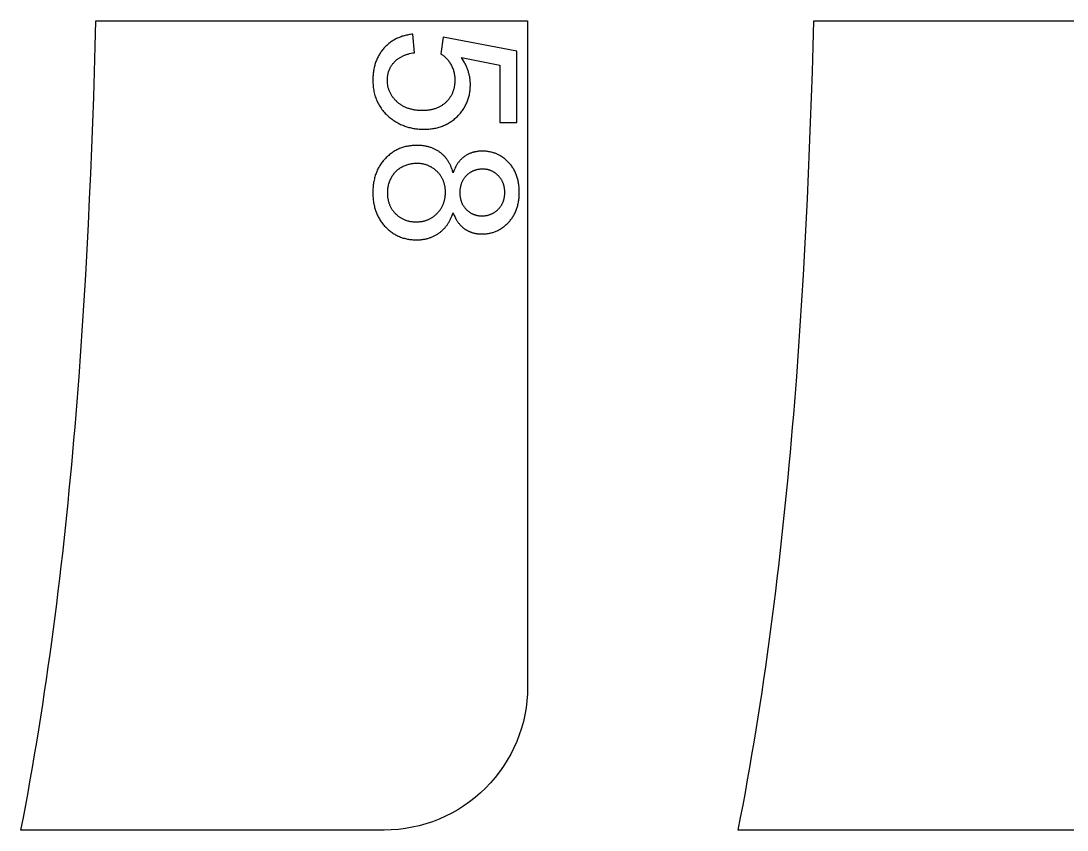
# Model space of a CAD drawing. Extents: x -8894 to -3022, y 6798 to 8329.
# Drawn here: x -4402.7 to -4038.1, y 6798.1 to 7080.1 of the extents above; entities that cross this region are included whole.
import ezdxf

# ---------------------------------------------------------------- set-up
doc = ezdxf.new("R2010")
doc.units = 0
doc.layers.add('LAYER_03', color=7, linetype='CONTINUOUS')
doc.layers.add('STEVILKE', color=7, linetype='CONTINUOUS')

msp = doc.modelspace()

# ---------------------------------------------------------------- linework, layer by layer
at = {"layer": 'LAYER_03'}
msp.add_lwpolyline([(-4276.12, 6798.07), (-4402.72, 6798.07), (-4401.87, 6802.43), (-4401.05, 6806.8), (-4400.25, 6811.17), (-4399.46, 6815.54), (-4398.69, 6819.92), (-4397.94, 6824.29), (-4397.21, 6828.67), (-4396.49, 6833.04), (-4395.79, 6837.42), (-4395.11, 6841.8), (-4394.45, 6846.19), (-4393.8, 6850.57), (-4393.17, 6854.96), (-4392.55, 6859.34), (-4391.95, 6863.73), (-4391.36, 6868.12), (-4390.79, 6872.51), (-4390.24, 6876.9), (-4389.69, 6881.3), (-4389.17, 6885.69), (-4388.65, 6890.09), (-4388.16, 6894.49), (-4387.67, 6898.89), (-4387.2, 6903.29), (-4386.74, 6907.69), (-4386.29, 6912.09), (-4385.86, 6916.5), (-4385.44, 6920.9), (-4385.03, 6925.31), (-4384.63, 6929.71), (-4384.24, 6934.12), (-4383.86, 6938.53), (-4383.5, 6942.94), (-4383.15, 6947.35), (-4382.8, 6951.77), (-4382.47, 6956.18), (-4381.83, 6965.01), (-4381.23, 6973.84), (-4380.67, 6982.68), (-4380.15, 6991.52), (-4379.66, 7000.36), (-4379.2, 7009.21), (-4378.78, 7018.06), (-4378.38, 7026.91), (-4378.02, 7035.76), (-4377.68, 7044.62), (-4377.36, 7053.48), (-4377.07, 7062.34), (-4376.81, 7071.2), (-4376.56, 7080.07), (-4226.12, 7080.07), (-4226.12, 6848.07, -0.414214)], format="xyb", close=True, dxfattribs=at)
msp.add_lwpolyline([(-4025.93, 6798.07), (-4152.74, 6798.07), (-4151.89, 6802.43), (-4151.06, 6806.8), (-4150.26, 6811.17), (-4149.47, 6815.54), (-4148.69, 6819.91), (-4147.94, 6824.29), (-4147.2, 6828.66), (-4146.48, 6833.04), (-4145.78, 6837.42), (-4145.1, 6841.8), (-4144.43, 6846.18), (-4143.78, 6850.57), (-4143.14, 6854.95), (-4142.52, 6859.34), (-4141.92, 6863.73), (-4141.33, 6868.12), (-4140.75, 6872.51), (-4140.19, 6876.9), (-4139.65, 6881.29), (-4139.12, 6885.69), (-4138.6, 6890.09), (-4138.1, 6894.48), (-4137.61, 6898.88), (-4137.14, 6903.28), (-4136.68, 6907.69), (-4136.23, 6912.09), (-4135.79, 6916.49), (-4135.36, 6920.9), (-4134.95, 6925.3), (-4134.55, 6929.71), (-4134.16, 6934.12), (-4133.78, 6938.53), (-4133.41, 6942.94), (-4133.06, 6947.35), (-4132.71, 6951.76), (-4132.37, 6956.18), (-4131.73, 6965), (-4131.13, 6973.84), (-4130.56, 6982.67), (-4130.03, 6991.51), (-4129.53, 7000.36), (-4129.07, 7009.2), (-4128.64, 7018.05), (-4128.24, 7026.9), (-4127.87, 7035.76), (-4127.52, 7044.62), (-4127.2, 7053.48), (-4126.9, 7062.34), (-4126.63, 7071.2), (-4126.38, 7080.07), (-3975.93, 7080.07)], dxfattribs=at)
at = {"layer": 'STEVILKE'}
for p, q in [((-4269.56, 7029.29), (-4269.87, 7029.14)), ((-4269.25, 7029.43), (-4269.56, 7029.29)), ((-4268.94, 7029.56), (-4269.25, 7029.43)), ((-4268.63, 7029.69), (-4268.94, 7029.56)), ((-4268.32, 7029.8), (-4268.63, 7029.69)), ((-4268.01, 7029.9), (-4268.32, 7029.8)), ((-4267.69, 7029.99), (-4268.01, 7029.9)), ((-4267.37, 7030.07), (-4267.69, 7029.99)), ((-4267.05, 7030.15), (-4267.37, 7030.07)), ((-4266.74, 7030.21), (-4267.05, 7030.15)), ((-4266.41, 7030.26), (-4266.74, 7030.21)), ((-4266.09, 7030.31), (-4266.41, 7030.26)), ((-4265.77, 7030.34), (-4266.09, 7030.31)), ((-4265.44, 7030.37), (-4265.77, 7030.34)), ((-4265.12, 7030.38), (-4265.44, 7030.37)), ((-4264.79, 7030.39), (-4265.12, 7030.38)), ((-4264.52, 7030.38), (-4264.79, 7030.39)), ((-4264.26, 7030.37), (-4264.52, 7030.38)), ((-4264, 7030.36), (-4264.26, 7030.37)), ((-4263.74, 7030.34), (-4264, 7030.36)), ((-4263.48, 7030.32), (-4263.74, 7030.34)), ((-4263.23, 7030.29), (-4263.48, 7030.32)), ((-4262.98, 7030.25), (-4263.23, 7030.29)), ((-4262.73, 7030.21), (-4262.98, 7030.25)), ((-4262.49, 7030.16), (-4262.73, 7030.21)), ((-4262.25, 7030.11), (-4262.49, 7030.16)), ((-4262.01, 7030.05), (-4262.25, 7030.11)), ((-4261.77, 7029.99), (-4262.01, 7030.05)), ((-4261.54, 7029.92), (-4261.77, 7029.99)), ((-4261.31, 7029.84), (-4261.54, 7029.92)), ((-4261.08, 7029.76), (-4261.31, 7029.84)), ((-4260.85, 7029.67), (-4261.08, 7029.76)), ((-4260.63, 7029.58), (-4260.85, 7029.67)), ((-4260.41, 7029.48), (-4260.63, 7029.58)), ((-4260.2, 7029.38), (-4260.41, 7029.48)), ((-4259.98, 7029.27), (-4260.2, 7029.38)), ((-4259.77, 7029.16), (-4259.98, 7029.27)), ((-4273.58, 7025.6), (-4273.67, 7025.44)), ((-4273.5, 7025.75), (-4273.58, 7025.6)), ((-4273.41, 7025.89), (-4273.5, 7025.75)), ((-4273.32, 7026.04), (-4273.41, 7025.89)), ((-4273.22, 7026.18), (-4273.32, 7026.04)), ((-4273.13, 7026.32), (-4273.22, 7026.18)), ((-4273.03, 7026.46), (-4273.13, 7026.32)), ((-4272.93, 7026.59), (-4273.03, 7026.46)), ((-4272.82, 7026.73), (-4272.93, 7026.59)), ((-4272.72, 7026.86), (-4272.82, 7026.73)), ((-4272.61, 7026.99), (-4272.72, 7026.86)), ((-4272.5, 7027.11), (-4272.61, 7026.99)), ((-4272.39, 7027.24), (-4272.5, 7027.11)), ((-4272.28, 7027.36), (-4272.39, 7027.24)), ((-4272.16, 7027.48), (-4272.28, 7027.36)), ((-4272.05, 7027.59), (-4272.16, 7027.48)), ((-4271.93, 7027.71), (-4272.05, 7027.59)), ((-4271.8, 7027.82), (-4271.93, 7027.71)), ((-4271.68, 7027.93), (-4271.8, 7027.82)), ((-4271.55, 7028.04), (-4271.68, 7027.93)), ((-4271.43, 7028.14), (-4271.55, 7028.04)), ((-4271.3, 7028.25), (-4271.43, 7028.14)), ((-4271.16, 7028.35), (-4271.3, 7028.25)), ((-4271.03, 7028.44), (-4271.16, 7028.35)), ((-4270.89, 7028.54), (-4271.03, 7028.44)), ((-4270.75, 7028.63), (-4270.89, 7028.54)), ((-4270.61, 7028.72), (-4270.75, 7028.63)), ((-4270.47, 7028.81), (-4270.61, 7028.72)), ((-4270.32, 7028.9), (-4270.47, 7028.81)), ((-4270.17, 7028.98), (-4270.32, 7028.9)), ((-4270.02, 7029.06), (-4270.17, 7028.98)), ((-4269.87, 7029.14), (-4270.02, 7029.06)), ((-4259.56, 7029.04), (-4259.77, 7029.16)), ((-4259.36, 7028.92), (-4259.56, 7029.04)), ((-4259.15, 7028.78), (-4259.36, 7028.92)), ((-4258.95, 7028.65), (-4259.15, 7028.78)), ((-4258.76, 7028.51), (-4258.95, 7028.65)), ((-4258.56, 7028.36), (-4258.76, 7028.51)), ((-4258.37, 7028.21), (-4258.56, 7028.36)), ((-4258.18, 7028.05), (-4258.37, 7028.21)), ((-4258, 7027.88), (-4258.18, 7028.05)), ((-4257.81, 7027.71), (-4258, 7027.88)), ((-4257.63, 7027.54), (-4257.81, 7027.71)), ((-4257.46, 7027.36), (-4257.63, 7027.54)), ((-4257.29, 7027.18), (-4257.46, 7027.36)), ((-4257.12, 7026.99), (-4257.29, 7027.18)), ((-4256.96, 7026.8), (-4257.12, 7026.99)), ((-4256.81, 7026.61), (-4256.96, 7026.8)), ((-4256.66, 7026.42), (-4256.81, 7026.61)), ((-4256.52, 7026.22), (-4256.66, 7026.42)), ((-4256.38, 7026.02), (-4256.52, 7026.22)), ((-4256.25, 7025.82), (-4256.38, 7026.02)), ((-4256.12, 7025.62), (-4256.25, 7025.82)), ((-4256, 7025.41), (-4256.12, 7025.62)), ((-4247.91, 7025.68), (-4248.04, 7025.53)), ((-4247.78, 7025.83), (-4247.91, 7025.68)), ((-4247.65, 7025.98), (-4247.78, 7025.83)), ((-4247.51, 7026.13), (-4247.65, 7025.98)), ((-4247.37, 7026.27), (-4247.51, 7026.13)), ((-4247.22, 7026.4), (-4247.37, 7026.27)), ((-4247.08, 7026.53), (-4247.22, 7026.4)), ((-4246.93, 7026.66), (-4247.08, 7026.53)), ((-4246.78, 7026.78), (-4246.93, 7026.66)), ((-4246.62, 7026.9), (-4246.78, 7026.78)), ((-4246.46, 7027.01), (-4246.62, 7026.9)), ((-4246.31, 7027.12), (-4246.46, 7027.01)), ((-4246.14, 7027.23), (-4246.31, 7027.12)), ((-4245.98, 7027.33), (-4246.14, 7027.23)), ((-4245.81, 7027.43), (-4245.98, 7027.33)), ((-4245.64, 7027.52), (-4245.81, 7027.43)), ((-4245.47, 7027.6), (-4245.64, 7027.52)), ((-4245.29, 7027.69), (-4245.47, 7027.6)), ((-4245.12, 7027.76), (-4245.29, 7027.69)), ((-4244.94, 7027.84), (-4245.12, 7027.76)), ((-4244.76, 7027.91), (-4244.94, 7027.84)), ((-4244.57, 7027.97), (-4244.76, 7027.91)), ((-4244.38, 7028.03), (-4244.57, 7027.97)), ((-4244.19, 7028.09), (-4244.38, 7028.03)), ((-4244, 7028.14), (-4244.19, 7028.09)), ((-4243.81, 7028.19), (-4244, 7028.14)), ((-4243.61, 7028.23), (-4243.81, 7028.19)), ((-4243.41, 7028.27), (-4243.61, 7028.23)), ((-4243.21, 7028.3), (-4243.41, 7028.27)), ((-4243, 7028.33), (-4243.21, 7028.3)), ((-4242.79, 7028.35), (-4243, 7028.33)), ((-4242.58, 7028.37), (-4242.79, 7028.35)), ((-4242.37, 7028.39), (-4242.58, 7028.37)), ((-4242.15, 7028.4), (-4242.37, 7028.39)), ((-4241.94, 7028.41), (-4242.15, 7028.4)), ((-4241.72, 7028.41), (-4241.94, 7028.41)), ((-4241.52, 7028.41), (-4241.72, 7028.41)), ((-4241.33, 7028.4), (-4241.52, 7028.41)), ((-4241.14, 7028.39), (-4241.33, 7028.4)), ((-4240.95, 7028.37), (-4241.14, 7028.39)), ((-4240.76, 7028.35), (-4240.95, 7028.37)), ((-4240.57, 7028.33), (-4240.76, 7028.35)), ((-4240.39, 7028.3), (-4240.57, 7028.33)), ((-4240.2, 7028.26), (-4240.39, 7028.3)), ((-4240.02, 7028.23), (-4240.2, 7028.26)), ((-4239.84, 7028.18), (-4240.02, 7028.23)), ((-4239.67, 7028.13), (-4239.84, 7028.18)), ((-4239.49, 7028.08), (-4239.67, 7028.13)), ((-4239.32, 7028.03), (-4239.49, 7028.08)), ((-4239.14, 7027.97), (-4239.32, 7028.03)), ((-4238.97, 7027.9), (-4239.14, 7027.97)), ((-4238.8, 7027.83), (-4238.97, 7027.9)), ((-4238.64, 7027.75), (-4238.8, 7027.83)), ((-4238.47, 7027.68), (-4238.64, 7027.75)), ((-4238.31, 7027.59), (-4238.47, 7027.68)), ((-4238.14, 7027.5), (-4238.31, 7027.59)), ((-4237.98, 7027.41), (-4238.14, 7027.5)), ((-4237.82, 7027.31), (-4237.98, 7027.41)), ((-4237.67, 7027.21), (-4237.82, 7027.31)), ((-4237.51, 7027.1), (-4237.67, 7027.21)), ((-4237.36, 7026.99), (-4237.51, 7027.1)), ((-4237.21, 7026.88), (-4237.36, 7026.99)), ((-4237.06, 7026.76), (-4237.21, 7026.88)), ((-4236.91, 7026.63), (-4237.06, 7026.76)), ((-4236.76, 7026.51), (-4236.91, 7026.63)), ((-4236.62, 7026.37), (-4236.76, 7026.51)), ((-4236.47, 7026.23), (-4236.62, 7026.37)), ((-4236.33, 7026.09), (-4236.47, 7026.23)), ((-4236.19, 7025.94), (-4236.33, 7026.09)), ((-4236.06, 7025.8), (-4236.19, 7025.94)), ((-4235.93, 7025.65), (-4236.06, 7025.8)), ((-4235.8, 7025.49), (-4235.93, 7025.65)), ((-4274.83, 7022.23), (-4274.88, 7021.89)), ((-4274.76, 7022.56), (-4274.83, 7022.23)), ((-4274.68, 7022.9), (-4274.76, 7022.56)), ((-4274.59, 7023.22), (-4274.68, 7022.9)), ((-4274.49, 7023.55), (-4274.59, 7023.22)), ((-4274.38, 7023.87), (-4274.49, 7023.55)), ((-4274.26, 7024.19), (-4274.38, 7023.87)), ((-4274.13, 7024.51), (-4274.26, 7024.19)), ((-4273.99, 7024.82), (-4274.13, 7024.51)), ((-4273.83, 7025.14), (-4273.99, 7024.82)), ((-4273.67, 7025.44), (-4273.83, 7025.14)), ((-4255.89, 7025.2), (-4256, 7025.41)), ((-4255.78, 7024.98), (-4255.89, 7025.2)), ((-4255.68, 7024.77), (-4255.78, 7024.98)), ((-4255.58, 7024.55), (-4255.68, 7024.77)), ((-4255.49, 7024.32), (-4255.58, 7024.55)), ((-4255.4, 7024.1), (-4255.49, 7024.32)), ((-4255.32, 7023.87), (-4255.4, 7024.1)), ((-4255.24, 7023.64), (-4255.32, 7023.87)), ((-4255.17, 7023.4), (-4255.24, 7023.64)), ((-4255.11, 7023.17), (-4255.17, 7023.4)), ((-4255.05, 7022.93), (-4255.11, 7023.17)), ((-4255, 7022.68), (-4255.05, 7022.93)), ((-4254.95, 7022.44), (-4255, 7022.68)), ((-4254.91, 7022.19), (-4254.95, 7022.44)), ((-4254.87, 7021.94), (-4254.91, 7022.19)), ((-4254.84, 7021.68), (-4254.87, 7021.94)), ((-4249.62, 7021.93), (-4249.65, 7021.72)), ((-4249.58, 7022.14), (-4249.62, 7021.93)), ((-4249.54, 7022.34), (-4249.58, 7022.14)), ((-4249.49, 7022.54), (-4249.54, 7022.34)), ((-4249.44, 7022.74), (-4249.49, 7022.54)), ((-4249.39, 7022.93), (-4249.44, 7022.74)), ((-4249.33, 7023.12), (-4249.39, 7022.93)), ((-4249.27, 7023.31), (-4249.33, 7023.12)), ((-4249.2, 7023.5), (-4249.27, 7023.31)), ((-4249.13, 7023.68), (-4249.2, 7023.5)), ((-4249.05, 7023.87), (-4249.13, 7023.68)), ((-4248.97, 7024.04), (-4249.05, 7023.87)), ((-4248.88, 7024.22), (-4248.97, 7024.04)), ((-4248.79, 7024.39), (-4248.88, 7024.22)), ((-4248.7, 7024.56), (-4248.79, 7024.39)), ((-4248.6, 7024.73), (-4248.7, 7024.56)), ((-4248.5, 7024.9), (-4248.6, 7024.73)), ((-4248.39, 7025.06), (-4248.5, 7024.9)), ((-4248.28, 7025.22), (-4248.39, 7025.06)), ((-4248.16, 7025.38), (-4248.28, 7025.22)), ((-4248.04, 7025.53), (-4248.16, 7025.38)), ((-4235.68, 7025.34), (-4235.8, 7025.49)), ((-4235.57, 7025.18), (-4235.68, 7025.34)), ((-4235.46, 7025.02), (-4235.57, 7025.18)), ((-4235.35, 7024.86), (-4235.46, 7025.02)), ((-4235.24, 7024.69), (-4235.35, 7024.86)), ((-4235.15, 7024.53), (-4235.24, 7024.69)), ((-4235.05, 7024.36), (-4235.15, 7024.53)), ((-4234.96, 7024.18), (-4235.05, 7024.36)), ((-4234.88, 7024.01), (-4234.96, 7024.18)), ((-4234.79, 7023.83), (-4234.88, 7024.01)), ((-4234.72, 7023.66), (-4234.79, 7023.83)), ((-4234.64, 7023.48), (-4234.72, 7023.66)), ((-4234.58, 7023.29), (-4234.64, 7023.48)), ((-4234.51, 7023.11), (-4234.58, 7023.29)), ((-4234.45, 7022.92), (-4234.51, 7023.11)), ((-4234.4, 7022.73), (-4234.45, 7022.92)), ((-4234.35, 7022.54), (-4234.4, 7022.73)), ((-4234.3, 7022.34), (-4234.35, 7022.54)), ((-4234.26, 7022.14), (-4234.3, 7022.34)), ((-4234.22, 7021.94), (-4234.26, 7022.14)), ((-4234.19, 7021.74), (-4234.22, 7021.94)), ((-4275.01, 7020.51), (-4275.02, 7020.16)), ((-4275.02, 7020.16), (-4275.01, 7019.89)), ((-4275, 7020.86), (-4275.01, 7020.51)), ((-4275.01, 7019.89), (-4275, 7019.62)), ((-4274.97, 7021.21), (-4275, 7020.86)), ((-4275, 7019.62), (-4274.99, 7019.35)), ((-4274.99, 7019.35), (-4274.97, 7019.09)), ((-4274.93, 7021.55), (-4274.97, 7021.21)), ((-4274.97, 7019.09), (-4274.95, 7018.82)), ((-4274.95, 7018.82), (-4274.92, 7018.57)), ((-4274.88, 7021.89), (-4274.93, 7021.55)), ((-4274.92, 7018.57), (-4274.88, 7018.31)), ((-4274.88, 7018.31), (-4274.84, 7018.06)), ((-4254.95, 7018.24), (-4254.91, 7018.5)), ((-4254.91, 7018.5), (-4254.87, 7018.76)), ((-4254.87, 7018.76), (-4254.84, 7019.02)), ((-4254.82, 7021.42), (-4254.84, 7021.68)), ((-4254.84, 7019.02), (-4254.82, 7019.28)), ((-4254.8, 7021.16), (-4254.82, 7021.42)), ((-4254.82, 7019.28), (-4254.8, 7019.55)), ((-4254.78, 7020.9), (-4254.8, 7021.16)), ((-4254.8, 7019.55), (-4254.78, 7019.82)), ((-4254.77, 7020.63), (-4254.78, 7020.9)), ((-4254.78, 7019.82), (-4254.77, 7020.09)), ((-4254.77, 7020.36), (-4254.77, 7020.63)), ((-4254.77, 7020.09), (-4254.77, 7020.36)), ((-4249.75, 7020.65), (-4249.76, 7020.42)), ((-4249.76, 7020.42), (-4249.76, 7020.19)), ((-4249.76, 7020.19), (-4249.76, 7019.97)), ((-4249.76, 7019.97), (-4249.75, 7019.76)), ((-4249.74, 7020.87), (-4249.75, 7020.65)), ((-4249.75, 7019.76), (-4249.74, 7019.54)), ((-4249.73, 7021.08), (-4249.74, 7020.87)), ((-4249.74, 7019.54), (-4249.73, 7019.33)), ((-4249.71, 7021.3), (-4249.73, 7021.08)), ((-4249.73, 7019.33), (-4249.71, 7019.12)), ((-4249.68, 7021.51), (-4249.71, 7021.3)), ((-4249.71, 7019.12), (-4249.68, 7018.91)), ((-4249.65, 7021.72), (-4249.68, 7021.51)), ((-4249.68, 7018.91), (-4249.65, 7018.7)), ((-4249.65, 7018.7), (-4249.62, 7018.5)), ((-4249.62, 7018.5), (-4249.58, 7018.3)), ((-4249.58, 7018.3), (-4249.54, 7018.1)), ((-4234.31, 7018.2), (-4234.26, 7018.4)), ((-4234.26, 7018.4), (-4234.23, 7018.6)), ((-4234.23, 7018.6), (-4234.19, 7018.8)), ((-4234.16, 7021.54), (-4234.19, 7021.74)), ((-4234.19, 7018.8), (-4234.16, 7019)), ((-4234.14, 7021.33), (-4234.16, 7021.54)), ((-4234.16, 7019), (-4234.14, 7019.2)), ((-4234.12, 7021.12), (-4234.14, 7021.33)), ((-4234.14, 7019.2), (-4234.12, 7019.41)), ((-4234.1, 7020.91), (-4234.12, 7021.12)), ((-4234.12, 7019.41), (-4234.1, 7019.62)), ((-4234.09, 7020.7), (-4234.1, 7020.91)), ((-4234.1, 7019.62), (-4234.09, 7019.83)), ((-4234.08, 7020.48), (-4234.09, 7020.7)), ((-4234.09, 7019.83), (-4234.08, 7020.05)), ((-4234.08, 7020.26), (-4234.08, 7020.48)), ((-4234.08, 7020.05), (-4234.08, 7020.26)), ((-4274.84, 7018.06), (-4274.79, 7017.81)), ((-4274.79, 7017.81), (-4274.74, 7017.56)), ((-4274.74, 7017.56), (-4274.68, 7017.32)), ((-4274.68, 7017.32), (-4274.62, 7017.08)), ((-4274.62, 7017.08), (-4274.55, 7016.84)), ((-4274.55, 7016.84), (-4274.47, 7016.61)), ((-4274.47, 7016.61), (-4274.39, 7016.38)), ((-4274.39, 7016.38), (-4274.31, 7016.15)), ((-4274.31, 7016.15), (-4274.22, 7015.92)), ((-4274.22, 7015.92), (-4274.12, 7015.7)), ((-4274.12, 7015.7), (-4274.02, 7015.48)), ((-4274.02, 7015.48), (-4273.91, 7015.26)), ((-4273.91, 7015.26), (-4273.8, 7015.05)), ((-4273.8, 7015.05), (-4273.68, 7014.84)), ((-4273.68, 7014.84), (-4273.55, 7014.63)), ((-4273.55, 7014.63), (-4273.42, 7014.43)), ((-4256.4, 7014.55), (-4256.27, 7014.76)), ((-4256.27, 7014.76), (-4256.14, 7014.97)), ((-4256.14, 7014.97), (-4256.02, 7015.19)), ((-4256.02, 7015.19), (-4255.9, 7015.41)), ((-4255.9, 7015.41), (-4255.79, 7015.63)), ((-4255.79, 7015.63), (-4255.69, 7015.85)), ((-4255.69, 7015.85), (-4255.59, 7016.08)), ((-4255.59, 7016.08), (-4255.49, 7016.3)), ((-4255.49, 7016.3), (-4255.41, 7016.54)), ((-4255.41, 7016.54), (-4255.33, 7016.77)), ((-4255.33, 7016.77), (-4255.25, 7017.01)), ((-4255.25, 7017.01), (-4255.18, 7017.25)), ((-4255.18, 7017.25), (-4255.11, 7017.49)), ((-4255.11, 7017.49), (-4255.05, 7017.74)), ((-4255.05, 7017.74), (-4255, 7017.99)), ((-4255, 7017.99), (-4254.95, 7018.24)), ((-4249.54, 7018.1), (-4249.5, 7017.91)), ((-4249.5, 7017.91), (-4249.45, 7017.72)), ((-4249.45, 7017.72), (-4249.39, 7017.53)), ((-4249.39, 7017.53), (-4249.33, 7017.34)), ((-4249.33, 7017.34), (-4249.27, 7017.15)), ((-4249.27, 7017.15), (-4249.2, 7016.97)), ((-4249.2, 7016.97), (-4249.13, 7016.79)), ((-4249.13, 7016.79), (-4249.05, 7016.61)), ((-4249.05, 7016.61), (-4248.97, 7016.44)), ((-4248.97, 7016.44), (-4248.89, 7016.26)), ((-4248.89, 7016.26), (-4248.8, 7016.09)), ((-4248.8, 7016.09), (-4248.71, 7015.92)), ((-4248.71, 7015.92), (-4248.61, 7015.76)), ((-4248.61, 7015.76), (-4248.5, 7015.6)), ((-4248.5, 7015.6), (-4248.4, 7015.44)), ((-4248.4, 7015.44), (-4248.29, 7015.28)), ((-4248.29, 7015.28), (-4248.17, 7015.12)), ((-4248.17, 7015.12), (-4248.05, 7014.97)), ((-4248.05, 7014.97), (-4247.93, 7014.82)), ((-4247.93, 7014.82), (-4247.8, 7014.67)), ((-4247.8, 7014.67), (-4247.67, 7014.53)), ((-4236.24, 7014.6), (-4236.1, 7014.75)), ((-4236.1, 7014.75), (-4235.97, 7014.9)), ((-4235.97, 7014.9), (-4235.84, 7015.05)), ((-4235.84, 7015.05), (-4235.72, 7015.21)), ((-4235.72, 7015.21), (-4235.6, 7015.37)), ((-4235.6, 7015.37), (-4235.49, 7015.53)), ((-4235.49, 7015.53), (-4235.38, 7015.69)), ((-4235.38, 7015.69), (-4235.27, 7015.86)), ((-4235.27, 7015.86), (-4235.17, 7016.02)), ((-4235.17, 7016.02), (-4235.07, 7016.19)), ((-4235.07, 7016.19), (-4234.98, 7016.36)), ((-4234.98, 7016.36), (-4234.89, 7016.54)), ((-4234.89, 7016.54), (-4234.81, 7016.71)), ((-4234.81, 7016.71), (-4234.73, 7016.89)), ((-4234.73, 7016.89), (-4234.66, 7017.07)), ((-4234.66, 7017.07), (-4234.59, 7017.25)), ((-4234.59, 7017.25), (-4234.52, 7017.44)), ((-4234.52, 7017.44), (-4234.46, 7017.63)), ((-4234.46, 7017.63), (-4234.41, 7017.82)), ((-4234.41, 7017.82), (-4234.35, 7018.01)), ((-4234.35, 7018.01), (-4234.31, 7018.2)), ((-4273.42, 7014.43), (-4273.29, 7014.23)), ((-4273.29, 7014.23), (-4273.15, 7014.03)), ((-4273.15, 7014.03), (-4273, 7013.83)), ((-4273, 7013.83), (-4272.85, 7013.64)), ((-4272.85, 7013.64), (-4272.69, 7013.45)), ((-4272.69, 7013.45), (-4272.53, 7013.26)), ((-4272.53, 7013.26), (-4272.36, 7013.08)), ((-4272.36, 7013.08), (-4272.19, 7012.9)), ((-4272.19, 7012.9), (-4272.01, 7012.72)), ((-4272.01, 7012.72), (-4271.83, 7012.55)), ((-4271.83, 7012.55), (-4271.64, 7012.39)), ((-4271.64, 7012.39), (-4271.46, 7012.23)), ((-4271.46, 7012.23), (-4271.27, 7012.08)), ((-4271.27, 7012.08), (-4271.07, 7011.93)), ((-4271.07, 7011.93), (-4270.88, 7011.79)), ((-4270.88, 7011.79), (-4270.68, 7011.65)), ((-4270.68, 7011.65), (-4270.47, 7011.52)), ((-4270.47, 7011.52), (-4270.27, 7011.39)), ((-4270.27, 7011.39), (-4270.06, 7011.27)), ((-4270.06, 7011.27), (-4269.85, 7011.16)), ((-4269.85, 7011.16), (-4269.64, 7011.05)), ((-4269.64, 7011.05), (-4269.42, 7010.94)), ((-4260.72, 7010.87), (-4260.5, 7010.97)), ((-4260.5, 7010.97), (-4260.27, 7011.08)), ((-4260.27, 7011.08), (-4260.06, 7011.19)), ((-4260.06, 7011.19), (-4259.84, 7011.31)), ((-4259.84, 7011.31), (-4259.63, 7011.43)), ((-4259.63, 7011.43), (-4259.42, 7011.56)), ((-4259.42, 7011.56), (-4259.21, 7011.7)), ((-4259.21, 7011.7), (-4259.01, 7011.84)), ((-4259.01, 7011.84), (-4258.81, 7011.98)), ((-4258.81, 7011.98), (-4258.61, 7012.14)), ((-4258.61, 7012.14), (-4258.42, 7012.3)), ((-4258.42, 7012.3), (-4258.22, 7012.46)), ((-4258.22, 7012.46), (-4258.04, 7012.63)), ((-4258.04, 7012.63), (-4257.85, 7012.8)), ((-4257.85, 7012.8), (-4257.67, 7012.99)), ((-4257.67, 7012.99), (-4257.49, 7013.17)), ((-4257.49, 7013.17), (-4257.32, 7013.36)), ((-4257.32, 7013.36), (-4257.15, 7013.55)), ((-4257.15, 7013.55), (-4256.99, 7013.75)), ((-4256.99, 7013.75), (-4256.83, 7013.94)), ((-4256.83, 7013.94), (-4256.68, 7014.14)), ((-4256.68, 7014.14), (-4256.54, 7014.35)), ((-4256.54, 7014.35), (-4256.4, 7014.55)), ((-4247.67, 7014.53), (-4247.53, 7014.38)), ((-4247.53, 7014.38), (-4247.39, 7014.24)), ((-4247.39, 7014.24), (-4247.24, 7014.11)), ((-4247.24, 7014.11), (-4247.1, 7013.98)), ((-4247.1, 7013.98), (-4246.95, 7013.85)), ((-4246.95, 7013.85), (-4246.81, 7013.73)), ((-4246.81, 7013.73), (-4246.66, 7013.61)), ((-4246.66, 7013.61), (-4246.5, 7013.5)), ((-4246.5, 7013.5), (-4246.35, 7013.39)), ((-4246.35, 7013.39), (-4246.19, 7013.29)), ((-4246.19, 7013.29), (-4246.03, 7013.19)), ((-4246.03, 7013.19), (-4245.87, 7013.09)), ((-4245.87, 7013.09), (-4245.71, 7013)), ((-4245.71, 7013), (-4245.55, 7012.92)), ((-4245.55, 7012.92), (-4245.38, 7012.83)), ((-4245.38, 7012.83), (-4245.21, 7012.76)), ((-4245.21, 7012.76), (-4245.04, 7012.68)), ((-4245.04, 7012.68), (-4244.87, 7012.61)), ((-4244.87, 7012.61), (-4244.7, 7012.55)), ((-4244.7, 7012.55), (-4244.52, 7012.49)), ((-4244.52, 7012.49), (-4244.34, 7012.44)), ((-4244.34, 7012.44), (-4244.16, 7012.38)), ((-4244.16, 7012.38), (-4243.98, 7012.34)), ((-4243.98, 7012.34), (-4243.8, 7012.3)), ((-4243.8, 7012.3), (-4243.61, 7012.26)), ((-4243.61, 7012.26), (-4243.43, 7012.23)), ((-4243.43, 7012.23), (-4243.24, 7012.2)), ((-4243.24, 7012.2), (-4243.04, 7012.17)), ((-4243.04, 7012.17), (-4242.85, 7012.15)), ((-4242.85, 7012.15), (-4242.66, 7012.14)), ((-4242.66, 7012.14), (-4242.46, 7012.13)), ((-4242.46, 7012.13), (-4242.26, 7012.12)), ((-4242.26, 7012.12), (-4242.06, 7012.12)), ((-4242.06, 7012.12), (-4241.85, 7012.12)), ((-4241.85, 7012.12), (-4241.64, 7012.13)), ((-4241.64, 7012.13), (-4241.43, 7012.14)), ((-4241.43, 7012.14), (-4241.23, 7012.15)), ((-4241.23, 7012.15), (-4241.03, 7012.17)), ((-4241.03, 7012.17), (-4240.83, 7012.2)), ((-4240.83, 7012.2), (-4240.63, 7012.23)), ((-4240.63, 7012.23), (-4240.44, 7012.26)), ((-4240.44, 7012.26), (-4240.24, 7012.3)), ((-4240.24, 7012.3), (-4240.05, 7012.34)), ((-4240.05, 7012.34), (-4239.86, 7012.39)), ((-4239.86, 7012.39), (-4239.68, 7012.45)), ((-4239.68, 7012.45), (-4239.49, 7012.5)), ((-4239.49, 7012.5), (-4239.31, 7012.56)), ((-4239.31, 7012.56), (-4239.13, 7012.63)), ((-4239.13, 7012.63), (-4238.95, 7012.7)), ((-4238.95, 7012.7), (-4238.78, 7012.78)), ((-4238.78, 7012.78), (-4238.6, 7012.86)), ((-4238.6, 7012.86), (-4238.43, 7012.94)), ((-4238.43, 7012.94), (-4238.26, 7013.03)), ((-4238.26, 7013.03), (-4238.09, 7013.12)), ((-4238.09, 7013.12), (-4237.93, 7013.22)), ((-4237.93, 7013.22), (-4237.76, 7013.32)), ((-4237.76, 7013.32), (-4237.6, 7013.43)), ((-4237.6, 7013.43), (-4237.44, 7013.54)), ((-4237.44, 7013.54), (-4237.28, 7013.66)), ((-4237.28, 7013.66), (-4237.13, 7013.78)), ((-4237.13, 7013.78), (-4236.97, 7013.9)), ((-4236.97, 7013.9), (-4236.82, 7014.03)), ((-4236.82, 7014.03), (-4236.67, 7014.17)), ((-4236.67, 7014.17), (-4236.53, 7014.31)), ((-4236.53, 7014.31), (-4236.38, 7014.45)), ((-4236.38, 7014.45), (-4236.24, 7014.6)), ((-4269.42, 7010.94), (-4269.2, 7010.85)), ((-4269.2, 7010.85), (-4268.97, 7010.75)), ((-4268.97, 7010.75), (-4268.75, 7010.67)), ((-4268.75, 7010.67), (-4268.52, 7010.59)), ((-4268.52, 7010.59), (-4268.29, 7010.51)), ((-4268.29, 7010.51), (-4268.05, 7010.44)), ((-4268.05, 7010.44), (-4267.81, 7010.38)), ((-4267.81, 7010.38), (-4267.57, 7010.32)), ((-4267.57, 7010.32), (-4267.33, 7010.26)), ((-4267.33, 7010.26), (-4267.08, 7010.22)), ((-4267.08, 7010.22), (-4266.83, 7010.17)), ((-4266.83, 7010.17), (-4266.58, 7010.14)), ((-4266.58, 7010.14), (-4266.32, 7010.11)), ((-4266.32, 7010.11), (-4266.06, 7010.08)), ((-4266.06, 7010.08), (-4265.8, 7010.06)), ((-4265.8, 7010.06), (-4265.53, 7010.05)), ((-4265.53, 7010.05), (-4265.27, 7010.04)), ((-4265.27, 7010.04), (-4265, 7010.04)), ((-4265, 7010.04), (-4264.72, 7010.04)), ((-4264.72, 7010.04), (-4264.45, 7010.05)), ((-4264.45, 7010.05), (-4264.18, 7010.06)), ((-4264.18, 7010.06), (-4263.91, 7010.08)), ((-4263.91, 7010.08), (-4263.65, 7010.11)), ((-4263.65, 7010.11), (-4263.39, 7010.14)), ((-4263.39, 7010.14), (-4263.13, 7010.18)), ((-4263.13, 7010.18), (-4262.88, 7010.22)), ((-4262.88, 7010.22), (-4262.62, 7010.27)), ((-4262.62, 7010.27), (-4262.38, 7010.33)), ((-4262.38, 7010.33), (-4262.13, 7010.39)), ((-4262.13, 7010.39), (-4261.89, 7010.45)), ((-4261.89, 7010.45), (-4261.65, 7010.52)), ((-4261.65, 7010.52), (-4261.41, 7010.6)), ((-4261.41, 7010.6), (-4261.18, 7010.69)), ((-4261.18, 7010.69), (-4260.95, 7010.77)), ((-4260.95, 7010.77), (-4260.72, 7010.87))]:
    msp.add_line(p, q, dxfattribs=at)
for points in [[(-4266.12, 7075.44), (-4266.51, 7075.4), (-4266.9, 7075.35), (-4267.28, 7075.3), (-4267.66, 7075.23), (-4268.03, 7075.16), (-4268.4, 7075.08), (-4268.76, 7075), (-4269.12, 7074.91), (-4269.47, 7074.81), (-4269.82, 7074.7), (-4270.16, 7074.58), (-4270.5, 7074.46), (-4270.83, 7074.33), (-4271.16, 7074.2), (-4271.48, 7074.06), (-4271.8, 7073.91), (-4272.12, 7073.75), (-4272.43, 7073.58), (-4272.73, 7073.41), (-4273.03, 7073.23), (-4273.32, 7073.05), (-4273.61, 7072.85), (-4273.9, 7072.65), (-4274.18, 7072.44), (-4274.45, 7072.23), (-4274.72, 7072.01), (-4274.99, 7071.78), (-4275.25, 7071.54), (-4275.51, 7071.29), (-4275.76, 7071.04), (-4276, 7070.78), (-4276.24, 7070.52), (-4276.48, 7070.25), (-4276.71, 7069.97), (-4276.93, 7069.69), (-4277.14, 7069.4), (-4277.34, 7069.11), (-4277.54, 7068.81), (-4277.73, 7068.51), (-4277.91, 7068.21), (-4278.09, 7067.89), (-4278.26, 7067.58), (-4278.42, 7067.26), (-4278.57, 7066.93), (-4278.71, 7066.6), (-4278.85, 7066.27), (-4278.98, 7065.93), (-4279.11, 7065.58), (-4279.22, 7065.23), (-4279.33, 7064.88), (-4279.43, 7064.52), (-4279.52, 7064.15), (-4279.61, 7063.78), (-4279.69, 7063.41), (-4279.76, 7063.03), (-4279.82, 7062.64), (-4279.88, 7062.25), (-4279.93, 7061.86), (-4279.97, 7061.46), (-4280, 7061.06), (-4280.03, 7060.65), (-4280.05, 7060.23), (-4280.06, 7059.81), (-4280.06, 7059.39), (-4280.05, 7058.87), (-4280.04, 7058.36), (-4280.01, 7057.86), (-4279.97, 7057.37), (-4279.91, 7056.88), (-4279.85, 7056.4), (-4279.77, 7055.92), (-4279.68, 7055.45), (-4279.58, 7054.99), (-4279.47, 7054.54), (-4279.34, 7054.09), (-4279.21, 7053.65), (-4279.06, 7053.21), (-4278.9, 7052.79), (-4278.73, 7052.37), (-4278.54, 7051.95), (-4278.35, 7051.54), (-4278.14, 7051.15), (-4277.92, 7050.75), (-4277.69, 7050.37), (-4277.45, 7049.99), (-4277.19, 7049.61), (-4276.93, 7049.25), (-4276.65, 7048.89), (-4276.36, 7048.54), (-4276.06, 7048.19), (-4275.74, 7047.86), (-4275.42, 7047.52), (-4275.08, 7047.2), (-4274.73, 7046.88), (-4274.37, 7046.57), (-4273.99, 7046.27), (-4273.68, 7046.02), (-4273.37, 7045.79), (-4273.05, 7045.56), (-4272.73, 7045.34), (-4272.4, 7045.13), (-4272.08, 7044.92), (-4271.74, 7044.73), (-4271.41, 7044.54), (-4271.07, 7044.36), (-4270.73, 7044.18), (-4270.38, 7044.02), (-4270.03, 7043.86), (-4269.67, 7043.71), (-4269.32, 7043.57), (-4268.96, 7043.43), (-4268.59, 7043.3), (-4268.22, 7043.18), (-4267.85, 7043.07), (-4267.48, 7042.97), (-4267.1, 7042.87), (-4266.71, 7042.78), (-4266.33, 7042.7), (-4265.94, 7042.63), (-4265.55, 7042.56), (-4265.15, 7042.5), (-4264.75, 7042.45), (-4264.34, 7042.41), (-4263.94, 7042.38), (-4263.52, 7042.35), (-4263.11, 7042.33), (-4262.69, 7042.32), (-4262.27, 7042.31), (-4261.83, 7042.32), (-4261.39, 7042.33), (-4260.96, 7042.35), (-4260.53, 7042.38), (-4260.11, 7042.42), (-4259.69, 7042.47), (-4259.28, 7042.53), (-4258.87, 7042.6), (-4258.47, 7042.67), (-4258.07, 7042.75), (-4257.68, 7042.85), (-4257.29, 7042.95), (-4256.91, 7043.06), (-4256.53, 7043.18), (-4256.16, 7043.3), (-4255.79, 7043.44), (-4255.43, 7043.58), (-4255.07, 7043.74), (-4254.72, 7043.9), (-4254.38, 7044.07), (-4254.04, 7044.25), (-4253.7, 7044.44), (-4253.37, 7044.64), (-4253.04, 7044.85), (-4252.72, 7045.06), (-4252.4, 7045.28), (-4252.09, 7045.52), (-4251.79, 7045.76), (-4251.49, 7046.01), (-4251.19, 7046.27), (-4250.9, 7046.54), (-4250.61, 7046.81), (-4250.33, 7047.1), (-4250.06, 7047.38), (-4249.8, 7047.68), (-4249.55, 7047.97), (-4249.31, 7048.27), (-4249.07, 7048.57), (-4248.85, 7048.88), (-4248.63, 7049.19), (-4248.42, 7049.51), (-4248.22, 7049.83), (-4248.03, 7050.15), (-4247.85, 7050.48), (-4247.68, 7050.81), (-4247.51, 7051.14), (-4247.36, 7051.48), (-4247.21, 7051.82), (-4247.08, 7052.17), (-4246.95, 7052.52), (-4246.83, 7052.88), (-4246.72, 7053.24), (-4246.62, 7053.6), (-4246.52, 7053.97), (-4246.44, 7054.34), (-4246.36, 7054.71), (-4246.3, 7055.09), (-4246.24, 7055.47), (-4246.19, 7055.86), (-4246.15, 7056.25), (-4246.12, 7056.65), (-4246.1, 7057.05), (-4246.08, 7057.45), (-4246.08, 7057.86), (-4246.08, 7058.16), (-4246.09, 7058.47), (-4246.11, 7058.78), (-4246.13, 7059.09), (-4246.16, 7059.39), (-4246.19, 7059.69), (-4246.23, 7060), (-4246.28, 7060.3), (-4246.33, 7060.6), (-4246.39, 7060.9), (-4246.45, 7061.2), (-4246.52, 7061.5), (-4246.6, 7061.8), (-4246.68, 7062.1), (-4246.77, 7062.39), (-4246.86, 7062.69), (-4246.96, 7062.98), (-4247.07, 7063.28), (-4247.18, 7063.57), (-4247.3, 7063.86), (-4247.43, 7064.15), (-4247.56, 7064.44), (-4247.7, 7064.73), (-4247.84, 7065.02), (-4247.99, 7065.31), (-4248.15, 7065.59), (-4248.48, 7066.17), (-4248.84, 7066.73), (-4249.22, 7067.3), (-4235.79, 7064.6), (-4235.79, 7044.67), (-4229.92, 7044.67), (-4229.92, 7069.51), (-4255.59, 7074.35), (-4256.34, 7068.59), (-4256.07, 7068.42), (-4255.81, 7068.24), (-4255.56, 7068.05), (-4255.31, 7067.85), (-4255.07, 7067.64), (-4254.84, 7067.43), (-4254.61, 7067.2), (-4254.39, 7066.97), (-4254.18, 7066.74), (-4253.97, 7066.49), (-4253.76, 7066.23), (-4253.57, 7065.97), (-4253.38, 7065.7), (-4253.19, 7065.42), (-4253.02, 7065.14), (-4252.84, 7064.84), (-4252.68, 7064.54), (-4252.53, 7064.24), (-4252.39, 7063.93), (-4252.26, 7063.61), (-4252.13, 7063.3), (-4252.02, 7062.97), (-4251.92, 7062.65), (-4251.84, 7062.31), (-4251.76, 7061.98), (-4251.69, 7061.63), (-4251.63, 7061.29), (-4251.58, 7060.94), (-4251.55, 7060.58), (-4251.52, 7060.22), (-4251.5, 7059.86), (-4251.5, 7059.49), (-4251.5, 7059.2), (-4251.51, 7058.9), (-4251.53, 7058.61), (-4251.55, 7058.33), (-4251.57, 7058.05), (-4251.61, 7057.77), (-4251.64, 7057.49), (-4251.69, 7057.22), (-4251.74, 7056.95), (-4251.79, 7056.69), (-4251.86, 7056.43), (-4251.93, 7056.17), (-4252, 7055.92), (-4252.08, 7055.67), (-4252.17, 7055.42), (-4252.26, 7055.18), (-4252.35, 7054.94), (-4252.46, 7054.7), (-4252.57, 7054.47), (-4252.68, 7054.24), (-4252.81, 7054.01), (-4252.93, 7053.79), (-4253.07, 7053.58), (-4253.2, 7053.36), (-4253.35, 7053.15), (-4253.5, 7052.94), (-4253.66, 7052.74), (-4253.82, 7052.54), (-4253.99, 7052.34), (-4254.16, 7052.15), (-4254.35, 7051.96), (-4254.53, 7051.77), (-4254.72, 7051.59), (-4254.92, 7051.42), (-4255.12, 7051.25), (-4255.33, 7051.08), (-4255.53, 7050.92), (-4255.75, 7050.77), (-4255.97, 7050.62), (-4256.19, 7050.48), (-4256.41, 7050.35), (-4256.64, 7050.22), (-4256.88, 7050.09), (-4257.12, 7049.98), (-4257.36, 7049.86), (-4257.61, 7049.76), (-4257.86, 7049.66), (-4258.12, 7049.56), (-4258.38, 7049.47), (-4258.65, 7049.39), (-4258.92, 7049.31), (-4259.19, 7049.24), (-4259.47, 7049.17), (-4259.75, 7049.11), (-4260.04, 7049.06), (-4260.33, 7049.01), (-4260.62, 7048.97), (-4260.92, 7048.93), (-4261.23, 7048.9), (-4261.54, 7048.87), (-4261.85, 7048.85), (-4262.17, 7048.84), (-4262.49, 7048.83), (-4262.81, 7048.82), (-4263.16, 7048.83), (-4263.5, 7048.84), (-4263.83, 7048.85), (-4264.16, 7048.87), (-4264.49, 7048.9), (-4264.81, 7048.93), (-4265.13, 7048.97), (-4265.44, 7049.02), (-4265.75, 7049.07), (-4266.05, 7049.12), (-4266.35, 7049.19), (-4266.65, 7049.26), (-4266.94, 7049.33), (-4267.23, 7049.41), (-4267.51, 7049.5), (-4267.79, 7049.59), (-4268.07, 7049.69), (-4268.34, 7049.8), (-4268.6, 7049.91), (-4268.86, 7050.02), (-4269.12, 7050.15), (-4269.38, 7050.27), (-4269.62, 7050.41), (-4269.87, 7050.55), (-4270.11, 7050.7), (-4270.35, 7050.85), (-4270.58, 7051.01), (-4270.81, 7051.17), (-4271.03, 7051.34), (-4271.25, 7051.52), (-4271.47, 7051.7), (-4271.68, 7051.89), (-4271.88, 7052.08), (-4272.08, 7052.28), (-4272.27, 7052.48), (-4272.46, 7052.68), (-4272.64, 7052.88), (-4272.81, 7053.09), (-4272.98, 7053.3), (-4273.14, 7053.51), (-4273.29, 7053.73), (-4273.44, 7053.94), (-4273.58, 7054.16), (-4273.71, 7054.38), (-4273.84, 7054.61), (-4273.96, 7054.84), (-4274.07, 7055.07), (-4274.18, 7055.3), (-4274.28, 7055.54), (-4274.38, 7055.77), (-4274.46, 7056.02), (-4274.55, 7056.26), (-4274.62, 7056.51), (-4274.69, 7056.75), (-4274.75, 7057.01), (-4274.81, 7057.26), (-4274.86, 7057.52), (-4274.9, 7057.78), (-4274.93, 7058.04), (-4274.96, 7058.3), (-4274.99, 7058.57), (-4275, 7058.84), (-4275.01, 7059.11), (-4275.02, 7059.39), (-4275.01, 7059.62), (-4275.01, 7059.85), (-4275, 7060.07), (-4274.98, 7060.29), (-4274.96, 7060.51), (-4274.93, 7060.73), (-4274.9, 7060.95), (-4274.87, 7061.16), (-4274.83, 7061.38), (-4274.78, 7061.59), (-4274.74, 7061.79), (-4274.68, 7062), (-4274.63, 7062.2), (-4274.56, 7062.41), (-4274.5, 7062.61), (-4274.42, 7062.8), (-4274.35, 7063), (-4274.27, 7063.19), (-4274.18, 7063.38), (-4274.09, 7063.57), (-4274, 7063.76), (-4273.9, 7063.94), (-4273.79, 7064.13), (-4273.68, 7064.31), (-4273.57, 7064.49), (-4273.45, 7064.66), (-4273.33, 7064.84), (-4273.2, 7065.01), (-4273.07, 7065.18), (-4272.93, 7065.35), (-4272.79, 7065.51), (-4272.65, 7065.68), (-4272.5, 7065.84), (-4272.34, 7066), (-4272.18, 7066.15), (-4272.02, 7066.3), (-4271.85, 7066.45), (-4271.68, 7066.59), (-4271.5, 7066.73), (-4271.32, 7066.86), (-4271.13, 7067), (-4270.94, 7067.12), (-4270.74, 7067.25), (-4270.54, 7067.37), (-4270.34, 7067.48), (-4270.13, 7067.6), (-4269.91, 7067.71), (-4269.69, 7067.81), (-4269.47, 7067.92), (-4269.24, 7068.01), (-4269.01, 7068.11), (-4268.77, 7068.2), (-4268.53, 7068.29), (-4268.29, 7068.37), (-4268.04, 7068.45), (-4267.78, 7068.53), (-4267.52, 7068.6), (-4267.26, 7068.67), (-4266.71, 7068.79), (-4266.15, 7068.9), (-4265.58, 7069)], [(-4252.11, 7027.18), (-4252.27, 7027.74), (-4252.35, 7028.02), (-4252.44, 7028.29), (-4252.54, 7028.56), (-4252.63, 7028.82), (-4252.73, 7029.08), (-4252.84, 7029.33), (-4252.95, 7029.58), (-4253.06, 7029.83), (-4253.18, 7030.07), (-4253.3, 7030.31), (-4253.43, 7030.55), (-4253.56, 7030.78), (-4253.69, 7031), (-4253.83, 7031.22), (-4253.97, 7031.44), (-4254.12, 7031.66), (-4254.27, 7031.87), (-4254.42, 7032.07), (-4254.58, 7032.27), (-4254.74, 7032.47), (-4254.91, 7032.66), (-4255.08, 7032.85), (-4255.26, 7033.04), (-4255.43, 7033.22), (-4255.62, 7033.4), (-4255.8, 7033.57), (-4256, 7033.74), (-4256.19, 7033.9), (-4256.39, 7034.06), (-4256.59, 7034.22), (-4256.8, 7034.37), (-4257.01, 7034.52), (-4257.22, 7034.66), (-4257.44, 7034.8), (-4257.66, 7034.93), (-4257.88, 7035.06), (-4258.11, 7035.18), (-4258.34, 7035.3), (-4258.57, 7035.41), (-4258.8, 7035.52), (-4259.04, 7035.63), (-4259.28, 7035.73), (-4259.53, 7035.82), (-4259.78, 7035.91), (-4260.03, 7035.99), (-4260.28, 7036.07), (-4260.54, 7036.15), (-4260.8, 7036.22), (-4261.06, 7036.28), (-4261.32, 7036.34), (-4261.59, 7036.4), (-4261.87, 7036.45), (-4262.14, 7036.5), (-4262.42, 7036.54), (-4262.7, 7036.57), (-4262.99, 7036.6), (-4263.27, 7036.63), (-4263.56, 7036.65), (-4264.15, 7036.68), (-4264.76, 7036.69), (-4265.16, 7036.69), (-4265.57, 7036.67), (-4265.96, 7036.65), (-4266.36, 7036.62), (-4266.75, 7036.58), (-4267.13, 7036.53), (-4267.52, 7036.47), (-4267.89, 7036.41), (-4268.27, 7036.33), (-4268.64, 7036.25), (-4269, 7036.16), (-4269.36, 7036.05), (-4269.72, 7035.94), (-4270.07, 7035.82), (-4270.42, 7035.69), (-4270.76, 7035.56), (-4271.1, 7035.41), (-4271.43, 7035.26), (-4271.76, 7035.09), (-4272.09, 7034.92), (-4272.41, 7034.74), (-4272.73, 7034.55), (-4273.05, 7034.35), (-4273.36, 7034.14), (-4273.66, 7033.92), (-4273.96, 7033.7), (-4274.26, 7033.46), (-4274.55, 7033.22), (-4274.84, 7032.97), (-4275.12, 7032.71), (-4275.4, 7032.44), (-4275.68, 7032.16), (-4275.95, 7031.87), (-4276.21, 7031.58), (-4276.46, 7031.28), (-4276.71, 7030.98), (-4276.94, 7030.67), (-4277.17, 7030.36), (-4277.39, 7030.04), (-4277.6, 7029.71), (-4277.8, 7029.38), (-4277.99, 7029.05), (-4278.17, 7028.7), (-4278.35, 7028.36), (-4278.52, 7028), (-4278.67, 7027.64), (-4278.82, 7027.28), (-4278.97, 7026.91), (-4279.1, 7026.53), (-4279.22, 7026.15), (-4279.34, 7025.77), (-4279.44, 7025.37), (-4279.54, 7024.98), (-4279.63, 7024.57), (-4279.71, 7024.16), (-4279.79, 7023.75), (-4279.85, 7023.33), (-4279.91, 7022.9), (-4279.95, 7022.47), (-4279.99, 7022.03), (-4280.02, 7021.59), (-4280.04, 7021.14), (-4280.06, 7020.69), (-4280.06, 7020.23), (-4280.06, 7019.77), (-4280.04, 7019.32), (-4280.02, 7018.87), (-4279.99, 7018.42), (-4279.95, 7017.99), (-4279.91, 7017.56), (-4279.85, 7017.13), (-4279.79, 7016.71), (-4279.72, 7016.29), (-4279.63, 7015.89), (-4279.54, 7015.48), (-4279.45, 7015.08), (-4279.34, 7014.69), (-4279.23, 7014.31), (-4279.1, 7013.92), (-4278.97, 7013.55), (-4278.83, 7013.18), (-4278.68, 7012.81), (-4278.52, 7012.46), (-4278.36, 7012.1), (-4278.18, 7011.75), (-4278, 7011.41), (-4277.81, 7011.08), (-4277.61, 7010.75), (-4277.4, 7010.42), (-4277.18, 7010.1), (-4276.95, 7009.79), (-4276.72, 7009.48), (-4276.48, 7009.17), (-4276.23, 7008.88), (-4275.97, 7008.59), (-4275.7, 7008.3), (-4275.42, 7008.02), (-4275.14, 7007.75), (-4274.86, 7007.49), (-4274.58, 7007.24), (-4274.28, 7006.99), (-4273.99, 7006.76), (-4273.69, 7006.53), (-4273.39, 7006.32), (-4273.08, 7006.11), (-4272.77, 7005.91), (-4272.46, 7005.72), (-4272.14, 7005.54), (-4271.82, 7005.36), (-4271.49, 7005.2), (-4271.16, 7005.05), (-4270.82, 7004.9), (-4270.49, 7004.76), (-4270.14, 7004.63), (-4269.8, 7004.51), (-4269.45, 7004.4), (-4269.09, 7004.3), (-4268.73, 7004.21), (-4268.37, 7004.13), (-4268, 7004.05), (-4267.63, 7003.98), (-4267.26, 7003.93), (-4266.88, 7003.88), (-4266.5, 7003.84), (-4266.11, 7003.81), (-4265.72, 7003.78), (-4265.33, 7003.77), (-4264.93, 7003.77), (-4264.35, 7003.78), (-4263.79, 7003.8), (-4263.51, 7003.83), (-4263.23, 7003.85), (-4262.96, 7003.88), (-4262.69, 7003.92), (-4262.42, 7003.96), (-4262.16, 7004), (-4261.89, 7004.05), (-4261.63, 7004.1), (-4261.37, 7004.16), (-4261.12, 7004.23), (-4260.87, 7004.29), (-4260.62, 7004.37), (-4260.37, 7004.44), (-4260.12, 7004.53), (-4259.88, 7004.61), (-4259.64, 7004.71), (-4259.4, 7004.8), (-4259.17, 7004.9), (-4258.93, 7005.01), (-4258.7, 7005.12), (-4258.48, 7005.23), (-4258.25, 7005.35), (-4258.03, 7005.48), (-4257.81, 7005.61), (-4257.59, 7005.74), (-4257.37, 7005.88), (-4257.16, 7006.02), (-4256.95, 7006.17), (-4256.75, 7006.32), (-4256.54, 7006.48), (-4256.34, 7006.64), (-4256.15, 7006.8), (-4255.95, 7006.97), (-4255.76, 7007.15), (-4255.58, 7007.33), (-4255.4, 7007.51), (-4255.22, 7007.69), (-4255.04, 7007.89), (-4254.87, 7008.08), (-4254.71, 7008.28), (-4254.54, 7008.48), (-4254.38, 7008.69), (-4254.22, 7008.91), (-4254.07, 7009.12), (-4253.92, 7009.34), (-4253.78, 7009.57), (-4253.63, 7009.8), (-4253.5, 7010.03), (-4253.36, 7010.27), (-4253.23, 7010.51), (-4253.1, 7010.76), (-4252.98, 7011.01), (-4252.86, 7011.27), (-4252.74, 7011.53), (-4252.52, 7012.06), (-4252.31, 7012.61), (-4252.11, 7013.17), (-4251.93, 7012.72), (-4251.74, 7012.27), (-4251.55, 7011.85), (-4251.34, 7011.43), (-4251.12, 7011.04), (-4250.9, 7010.65), (-4250.78, 7010.47), (-4250.66, 7010.28), (-4250.54, 7010.11), (-4250.42, 7009.93), (-4250.3, 7009.76), (-4250.17, 7009.59), (-4250.04, 7009.43), (-4249.91, 7009.27), (-4249.77, 7009.11), (-4249.63, 7008.96), (-4249.5, 7008.81), (-4249.35, 7008.66), (-4249.21, 7008.52), (-4249.07, 7008.39), (-4248.92, 7008.25), (-4248.77, 7008.12), (-4248.61, 7007.99), (-4248.46, 7007.87), (-4248.3, 7007.75), (-4248.14, 7007.63), (-4247.98, 7007.52), (-4247.82, 7007.41), (-4247.65, 7007.31), (-4247.48, 7007.21), (-4247.32, 7007.11), (-4247.14, 7007.02), (-4246.97, 7006.92), (-4246.8, 7006.84), (-4246.62, 7006.75), (-4246.44, 7006.67), (-4246.27, 7006.6), (-4246.08, 7006.52), (-4245.9, 7006.45), (-4245.72, 7006.39), (-4245.53, 7006.33), (-4245.34, 7006.27), (-4245.15, 7006.21), (-4244.96, 7006.16), (-4244.77, 7006.11), (-4244.57, 7006.07), (-4244.38, 7006.03), (-4244.18, 7005.99), (-4243.98, 7005.96), (-4243.77, 7005.93), (-4243.57, 7005.9), (-4243.36, 7005.88), (-4243.16, 7005.86), (-4242.95, 7005.84), (-4242.52, 7005.82), (-4242.09, 7005.81), (-4241.75, 7005.82), (-4241.42, 7005.83), (-4241.08, 7005.85), (-4240.75, 7005.87), (-4240.43, 7005.91), (-4240.1, 7005.95), (-4239.78, 7006), (-4239.47, 7006.06), (-4239.15, 7006.13), (-4238.84, 7006.2), (-4238.54, 7006.28), (-4238.23, 7006.37), (-4237.93, 7006.47), (-4237.64, 7006.57), (-4237.34, 7006.69), (-4237.05, 7006.81), (-4236.76, 7006.94), (-4236.48, 7007.07), (-4236.2, 7007.22), (-4235.92, 7007.37), (-4235.65, 7007.53), (-4235.37, 7007.7), (-4235.11, 7007.87), (-4234.84, 7008.05), (-4234.58, 7008.25), (-4234.32, 7008.44), (-4234.07, 7008.65), (-4233.81, 7008.86), (-4233.57, 7009.09), (-4233.32, 7009.32), (-4233.08, 7009.55), (-4232.84, 7009.8), (-4232.6, 7010.05), (-4232.38, 7010.31), (-4232.16, 7010.57), (-4231.95, 7010.84), (-4231.74, 7011.11), (-4231.55, 7011.38), (-4231.36, 7011.67), (-4231.18, 7011.95), (-4231, 7012.24), (-4230.83, 7012.54), (-4230.67, 7012.84), (-4230.52, 7013.15), (-4230.38, 7013.46), (-4230.24, 7013.78), (-4230.11, 7014.1), (-4229.99, 7014.43), (-4229.87, 7014.76), (-4229.77, 7015.09), (-4229.67, 7015.44), (-4229.57, 7015.78), (-4229.49, 7016.13), (-4229.41, 7016.49), (-4229.34, 7016.85), (-4229.28, 7017.22), (-4229.22, 7017.59), (-4229.17, 7017.97), (-4229.13, 7018.35), (-4229.1, 7018.73), (-4229.07, 7019.13), (-4229.05, 7019.52), (-4229.04, 7019.92), (-4229.04, 7020.33), (-4229.04, 7020.74), (-4229.05, 7021.13), (-4229.07, 7021.53), (-4229.1, 7021.92), (-4229.13, 7022.3), (-4229.17, 7022.68), (-4229.22, 7023.06), (-4229.27, 7023.42), (-4229.33, 7023.79), (-4229.4, 7024.15), (-4229.48, 7024.5), (-4229.56, 7024.85), (-4229.65, 7025.19), (-4229.75, 7025.53), (-4229.85, 7025.86), (-4229.97, 7026.19), (-4230.09, 7026.52), (-4230.21, 7026.83), (-4230.35, 7027.15), (-4230.49, 7027.46), (-4230.64, 7027.76), (-4230.79, 7028.06), (-4230.96, 7028.35), (-4231.13, 7028.64), (-4231.31, 7028.92), (-4231.49, 7029.2), (-4231.68, 7029.47), (-4231.88, 7029.74), (-4232.09, 7030), (-4232.3, 7030.26), (-4232.52, 7030.51), (-4232.75, 7030.76), (-4232.99, 7031), (-4233.22, 7031.23), (-4233.46, 7031.46), (-4233.71, 7031.68), (-4233.96, 7031.89), (-4234.21, 7032.09), (-4234.46, 7032.29), (-4234.72, 7032.48), (-4234.98, 7032.66), (-4235.24, 7032.83), (-4235.51, 7032.99), (-4235.78, 7033.15), (-4236.06, 7033.3), (-4236.34, 7033.44), (-4236.62, 7033.57), (-4236.9, 7033.7), (-4237.19, 7033.82), (-4237.48, 7033.93), (-4237.78, 7034.03), (-4238.08, 7034.13), (-4238.38, 7034.22), (-4238.68, 7034.3), (-4238.99, 7034.37), (-4239.3, 7034.43), (-4239.62, 7034.49), (-4239.94, 7034.54), (-4240.26, 7034.58), (-4240.59, 7034.62), (-4240.91, 7034.65), (-4241.25, 7034.66), (-4241.58, 7034.68), (-4241.92, 7034.68), (-4242.37, 7034.67), (-4242.81, 7034.65), (-4243.24, 7034.62), (-4243.45, 7034.59), (-4243.66, 7034.56), (-4243.87, 7034.53), (-4244.08, 7034.5), (-4244.28, 7034.46), (-4244.49, 7034.42), (-4244.69, 7034.38), (-4244.89, 7034.33), (-4245.08, 7034.28), (-4245.28, 7034.22), (-4245.47, 7034.16), (-4245.66, 7034.1), (-4245.85, 7034.03), (-4246.04, 7033.96), (-4246.22, 7033.89), (-4246.41, 7033.81), (-4246.59, 7033.73), (-4246.77, 7033.64), (-4246.94, 7033.56), (-4247.12, 7033.46), (-4247.29, 7033.37), (-4247.46, 7033.27), (-4247.63, 7033.17), (-4247.8, 7033.06), (-4247.96, 7032.95), (-4248.12, 7032.84), (-4248.29, 7032.72), (-4248.44, 7032.6), (-4248.6, 7032.48), (-4248.75, 7032.35), (-4248.9, 7032.22), (-4249.05, 7032.08), (-4249.2, 7031.94), (-4249.35, 7031.8), (-4249.49, 7031.65), (-4249.63, 7031.5), (-4249.76, 7031.34), (-4249.9, 7031.18), (-4250.03, 7031.02), (-4250.16, 7030.85), (-4250.29, 7030.68), (-4250.42, 7030.5), (-4250.54, 7030.33), (-4250.66, 7030.14), (-4250.78, 7029.96), (-4250.9, 7029.77), (-4251.12, 7029.37), (-4251.34, 7028.97), (-4251.55, 7028.54), (-4251.74, 7028.11), (-4251.93, 7027.65)]]:
    msp.add_lwpolyline(points, close=True, dxfattribs=at)

doc.saveas('drawing.dxf')
